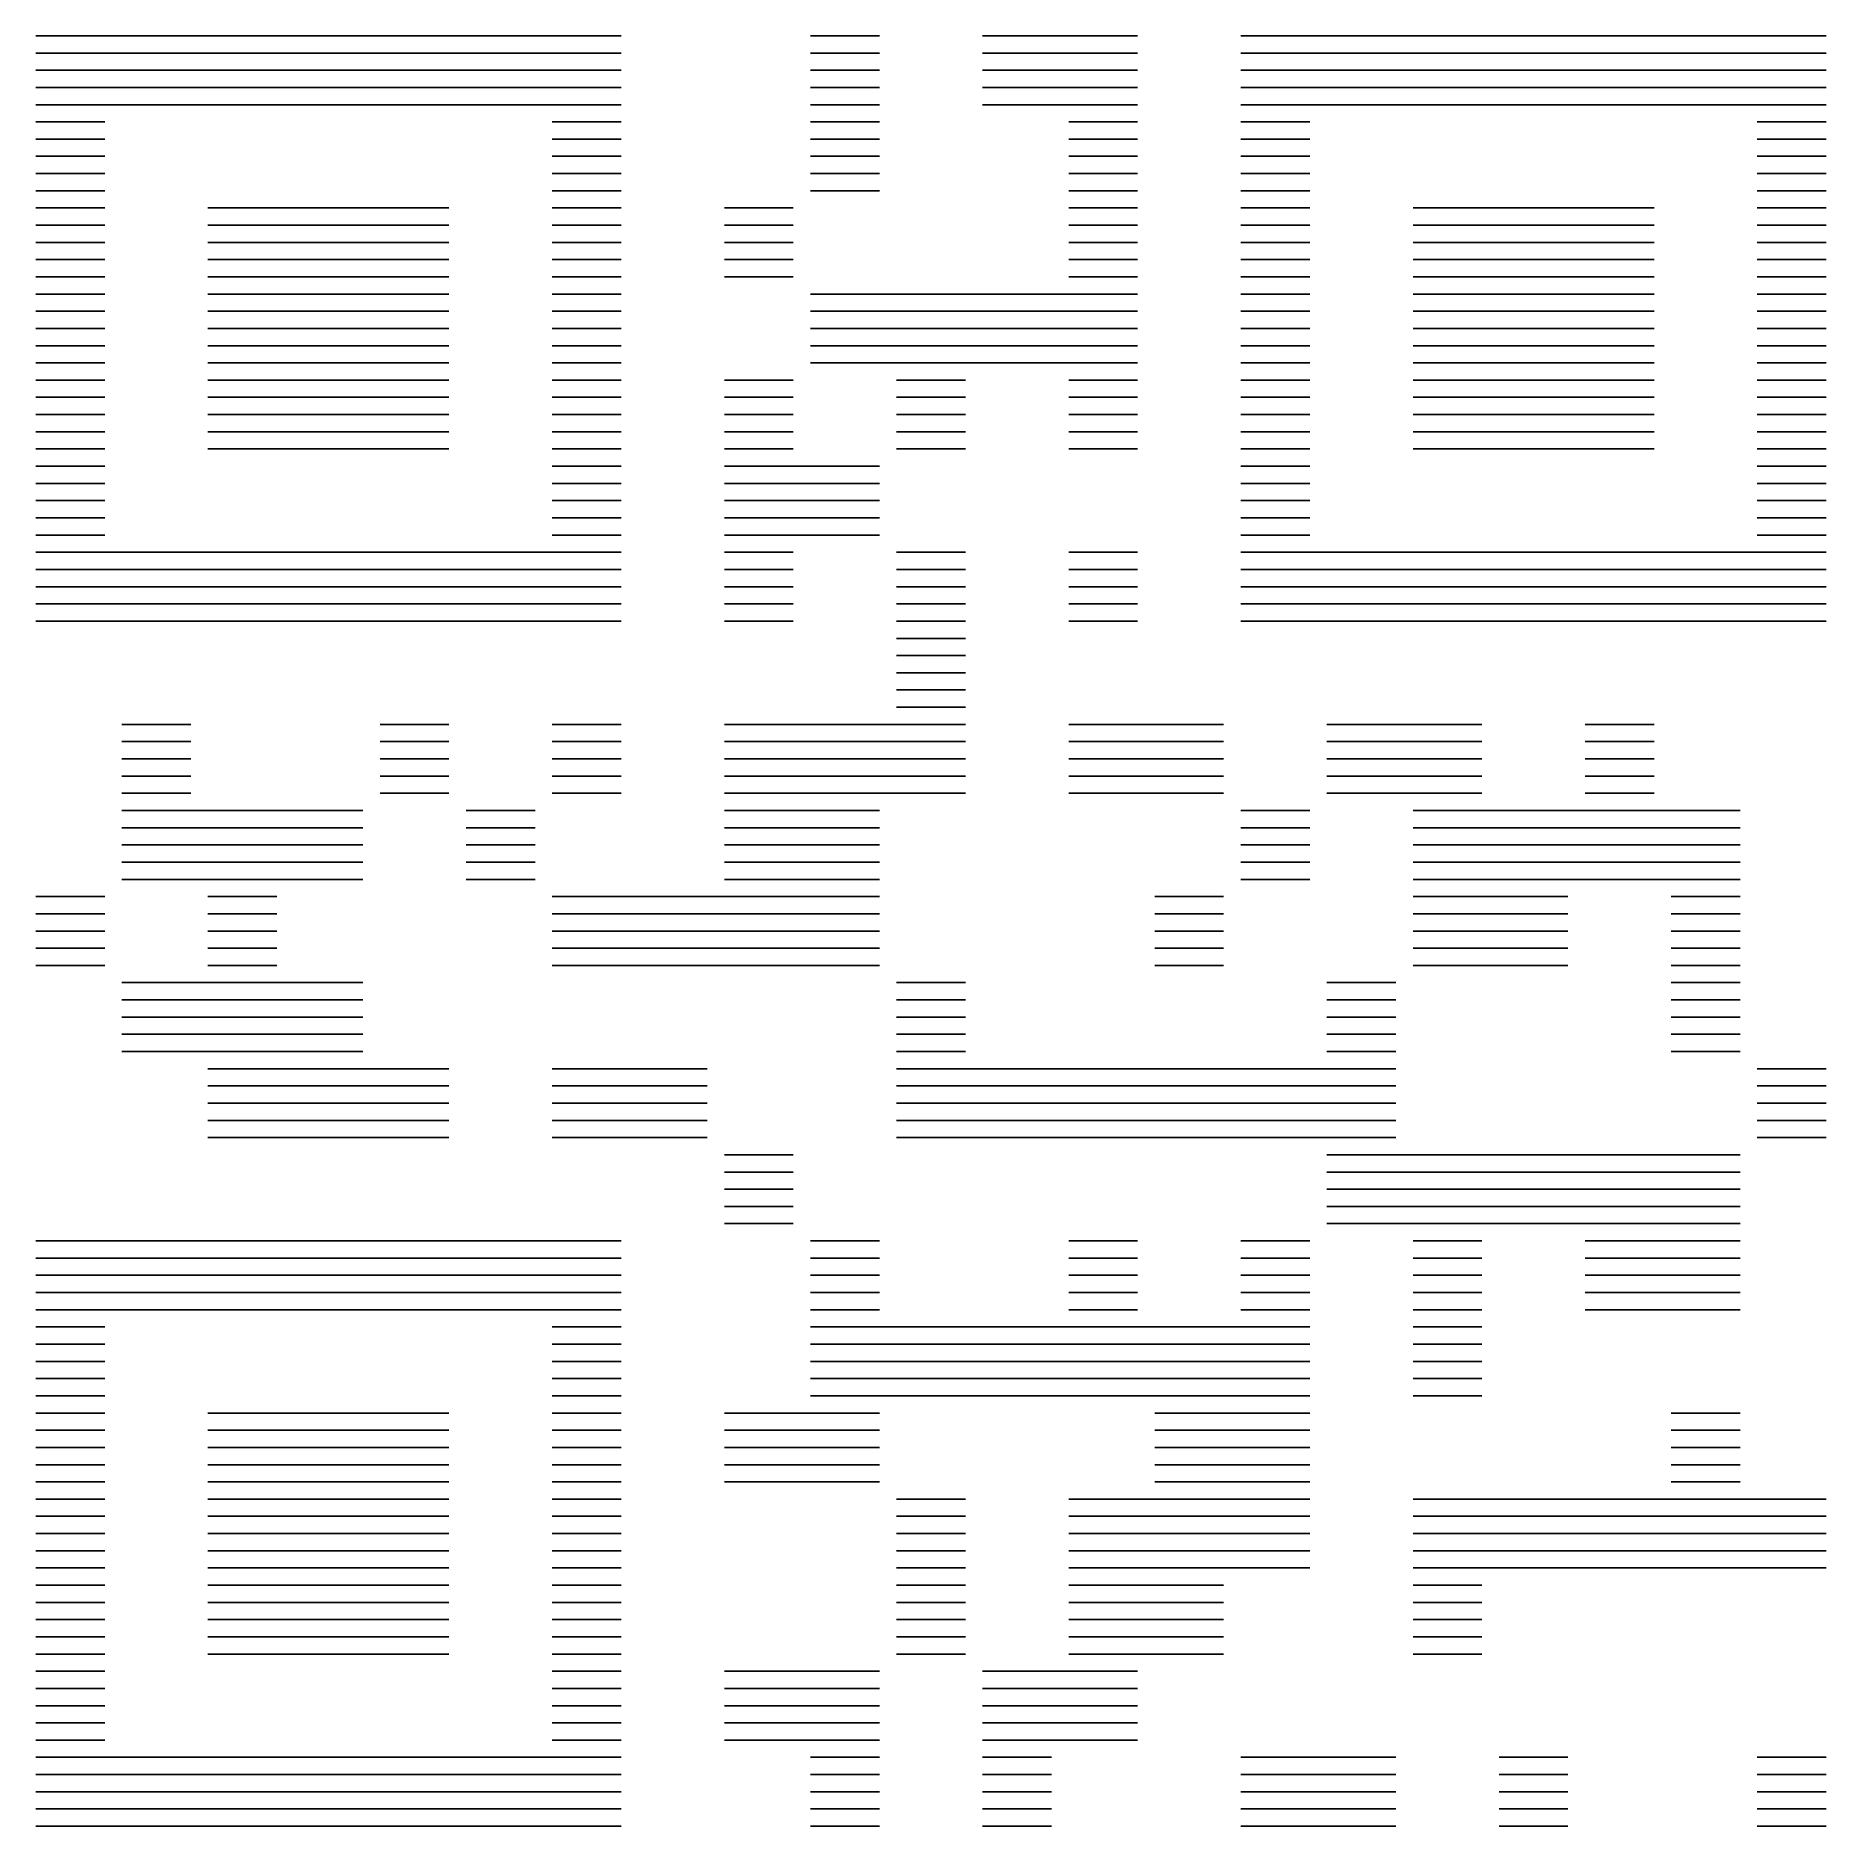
# Model space of a CAD drawing. Extents: x 0 to 0.624, y -0.624 to 0.
import ezdxf

# ---------------------------------------------------------------- set-up
doc = ezdxf.new("R2010")
doc.units = 0

msp = doc.modelspace()

# ---------------------------------------------------------------- linework, layer by layer
for p, q in [((0, 0), (0.204, 0)), ((0.27, 0), (0.294, 0)), ((0.33, 0), (0.384, 0)), ((0.42, 0), (0.624, 0)), ((0.204, -0.006), (0, -0.006)), ((0.294, -0.006), (0.27, -0.006)), ((0.384, -0.006), (0.33, -0.006)), ((0.624, -0.006), (0.42, -0.006)), ((0, -0.012), (0.204, -0.012)), ((0.27, -0.012), (0.294, -0.012)), ((0.33, -0.012), (0.384, -0.012)), ((0.42, -0.012), (0.624, -0.012)), ((0.204, -0.018), (0, -0.018)), ((0.294, -0.018), (0.27, -0.018)), ((0.384, -0.018), (0.33, -0.018)), ((0.624, -0.018), (0.42, -0.018)), ((0, -0.024), (0.204, -0.024)), ((0.27, -0.024), (0.294, -0.024)), ((0.33, -0.024), (0.384, -0.024)), ((0.42, -0.024), (0.624, -0.024)), ((0.024, -0.03), (0, -0.03)), ((0.204, -0.03), (0.18, -0.03)), ((0.294, -0.03), (0.27, -0.03)), ((0.384, -0.03), (0.36, -0.03)), ((0.444, -0.03), (0.42, -0.03)), ((0.624, -0.03), (0.6, -0.03)), ((0, -0.036), (0.024, -0.036)), ((0.18, -0.036), (0.204, -0.036)), ((0.27, -0.036), (0.294, -0.036)), ((0.36, -0.036), (0.384, -0.036)), ((0.42, -0.036), (0.444, -0.036)), ((0.6, -0.036), (0.624, -0.036)), ((0.024, -0.042), (0, -0.042)), ((0.204, -0.042), (0.18, -0.042)), ((0.294, -0.042), (0.27, -0.042)), ((0.384, -0.042), (0.36, -0.042)), ((0.444, -0.042), (0.42, -0.042)), ((0.624, -0.042), (0.6, -0.042)), ((0, -0.048), (0.024, -0.048)), ((0.18, -0.048), (0.204, -0.048)), ((0.27, -0.048), (0.294, -0.048)), ((0.36, -0.048), (0.384, -0.048)), ((0.42, -0.048), (0.444, -0.048)), ((0.6, -0.048), (0.624, -0.048)), ((0.024, -0.054), (0, -0.054)), ((0.204, -0.054), (0.18, -0.054)), ((0.294, -0.054), (0.27, -0.054)), ((0.384, -0.054), (0.36, -0.054)), ((0.444, -0.054), (0.42, -0.054)), ((0.624, -0.054), (0.6, -0.054)), ((0, -0.06), (0.024, -0.06)), ((0.06, -0.06), (0.144, -0.06)), ((0.18, -0.06), (0.204, -0.06)), ((0.24, -0.06), (0.264, -0.06)), ((0.36, -0.06), (0.384, -0.06)), ((0.42, -0.06), (0.444, -0.06)), ((0.48, -0.06), (0.564, -0.06)), ((0.6, -0.06), (0.624, -0.06)), ((0.024, -0.066), (0, -0.066)), ((0.144, -0.066), (0.06, -0.066)), ((0.204, -0.066), (0.18, -0.066)), ((0.264, -0.066), (0.24, -0.066)), ((0.384, -0.066), (0.36, -0.066)), ((0.444, -0.066), (0.42, -0.066)), ((0.564, -0.066), (0.48, -0.066)), ((0.624, -0.066), (0.6, -0.066)), ((0, -0.072), (0.024, -0.072)), ((0.06, -0.072), (0.144, -0.072)), ((0.18, -0.072), (0.204, -0.072)), ((0.24, -0.072), (0.264, -0.072)), ((0.36, -0.072), (0.384, -0.072)), ((0.42, -0.072), (0.444, -0.072)), ((0.48, -0.072), (0.564, -0.072)), ((0.6, -0.072), (0.624, -0.072)), ((0.024, -0.078), (0, -0.078)), ((0.144, -0.078), (0.06, -0.078)), ((0.204, -0.078), (0.18, -0.078)), ((0.264, -0.078), (0.24, -0.078)), ((0.384, -0.078), (0.36, -0.078)), ((0.444, -0.078), (0.42, -0.078)), ((0.564, -0.078), (0.48, -0.078)), ((0.624, -0.078), (0.6, -0.078)), ((0, -0.084), (0.024, -0.084)), ((0.06, -0.084), (0.144, -0.084)), ((0.18, -0.084), (0.204, -0.084)), ((0.24, -0.084), (0.264, -0.084)), ((0.36, -0.084), (0.384, -0.084)), ((0.42, -0.084), (0.444, -0.084)), ((0.48, -0.084), (0.564, -0.084)), ((0.6, -0.084), (0.624, -0.084)), ((0.024, -0.09), (0, -0.09)), ((0.144, -0.09), (0.06, -0.09)), ((0.204, -0.09), (0.18, -0.09)), ((0.384, -0.09), (0.27, -0.09)), ((0.444, -0.09), (0.42, -0.09)), ((0.564, -0.09), (0.48, -0.09)), ((0.624, -0.09), (0.6, -0.09)), ((0, -0.096), (0.024, -0.096)), ((0.06, -0.096), (0.144, -0.096)), ((0.18, -0.096), (0.204, -0.096)), ((0.27, -0.096), (0.384, -0.096)), ((0.42, -0.096), (0.444, -0.096)), ((0.48, -0.096), (0.564, -0.096)), ((0.6, -0.096), (0.624, -0.096)), ((0.024, -0.102), (0, -0.102)), ((0.144, -0.102), (0.06, -0.102)), ((0.204, -0.102), (0.18, -0.102)), ((0.384, -0.102), (0.27, -0.102)), ((0.444, -0.102), (0.42, -0.102)), ((0.564, -0.102), (0.48, -0.102)), ((0.624, -0.102), (0.6, -0.102)), ((0, -0.108), (0.024, -0.108)), ((0.06, -0.108), (0.144, -0.108)), ((0.18, -0.108), (0.204, -0.108)), ((0.27, -0.108), (0.384, -0.108)), ((0.42, -0.108), (0.444, -0.108)), ((0.48, -0.108), (0.564, -0.108)), ((0.6, -0.108), (0.624, -0.108)), ((0.024, -0.114), (0, -0.114)), ((0.144, -0.114), (0.06, -0.114)), ((0.204, -0.114), (0.18, -0.114)), ((0.384, -0.114), (0.27, -0.114)), ((0.444, -0.114), (0.42, -0.114)), ((0.564, -0.114), (0.48, -0.114)), ((0.624, -0.114), (0.6, -0.114)), ((0, -0.12), (0.024, -0.12)), ((0.06, -0.12), (0.144, -0.12)), ((0.18, -0.12), (0.204, -0.12)), ((0.24, -0.12), (0.264, -0.12)), ((0.3, -0.12), (0.324, -0.12)), ((0.36, -0.12), (0.384, -0.12)), ((0.42, -0.12), (0.444, -0.12)), ((0.48, -0.12), (0.564, -0.12)), ((0.6, -0.12), (0.624, -0.12)), ((0.024, -0.126), (0, -0.126)), ((0.144, -0.126), (0.06, -0.126)), ((0.204, -0.126), (0.18, -0.126)), ((0.264, -0.126), (0.24, -0.126)), ((0.324, -0.126), (0.3, -0.126)), ((0.384, -0.126), (0.36, -0.126)), ((0.444, -0.126), (0.42, -0.126)), ((0.564, -0.126), (0.48, -0.126)), ((0.624, -0.126), (0.6, -0.126)), ((0, -0.132), (0.024, -0.132)), ((0.06, -0.132), (0.144, -0.132)), ((0.18, -0.132), (0.204, -0.132)), ((0.24, -0.132), (0.264, -0.132)), ((0.3, -0.132), (0.324, -0.132)), ((0.36, -0.132), (0.384, -0.132)), ((0.42, -0.132), (0.444, -0.132)), ((0.48, -0.132), (0.564, -0.132)), ((0.6, -0.132), (0.624, -0.132)), ((0.024, -0.138), (0, -0.138)), ((0.144, -0.138), (0.06, -0.138)), ((0.204, -0.138), (0.18, -0.138)), ((0.264, -0.138), (0.24, -0.138)), ((0.324, -0.138), (0.3, -0.138)), ((0.384, -0.138), (0.36, -0.138)), ((0.444, -0.138), (0.42, -0.138)), ((0.564, -0.138), (0.48, -0.138)), ((0.624, -0.138), (0.6, -0.138)), ((0, -0.144), (0.024, -0.144)), ((0.06, -0.144), (0.144, -0.144)), ((0.18, -0.144), (0.204, -0.144)), ((0.24, -0.144), (0.264, -0.144)), ((0.3, -0.144), (0.324, -0.144)), ((0.36, -0.144), (0.384, -0.144)), ((0.42, -0.144), (0.444, -0.144)), ((0.48, -0.144), (0.564, -0.144)), ((0.6, -0.144), (0.624, -0.144)), ((0.024, -0.15), (0, -0.15)), ((0, -0.156), (0.024, -0.156)), ((0.204, -0.15), (0.18, -0.15)), ((0.18, -0.156), (0.204, -0.156)), ((0.294, -0.15), (0.24, -0.15)), ((0.24, -0.156), (0.294, -0.156)), ((0.444, -0.15), (0.42, -0.15)), ((0.42, -0.156), (0.444, -0.156)), ((0.624, -0.15), (0.6, -0.15)), ((0.6, -0.156), (0.624, -0.156)), ((0.024, -0.162), (0, -0.162)), ((0.204, -0.162), (0.18, -0.162)), ((0.294, -0.162), (0.24, -0.162)), ((0.444, -0.162), (0.42, -0.162)), ((0.624, -0.162), (0.6, -0.162)), ((0, -0.168), (0.024, -0.168)), ((0.18, -0.168), (0.204, -0.168)), ((0.24, -0.168), (0.294, -0.168)), ((0.42, -0.168), (0.444, -0.168)), ((0.6, -0.168), (0.624, -0.168)), ((0.024, -0.174), (0, -0.174)), ((0.204, -0.174), (0.18, -0.174)), ((0.294, -0.174), (0.24, -0.174)), ((0.444, -0.174), (0.42, -0.174)), ((0.624, -0.174), (0.6, -0.174)), ((0, -0.18), (0.204, -0.18)), ((0.24, -0.18), (0.264, -0.18)), ((0.3, -0.18), (0.324, -0.18)), ((0.36, -0.18), (0.384, -0.18)), ((0.42, -0.18), (0.624, -0.18)), ((0.204, -0.186), (0, -0.186)), ((0.264, -0.186), (0.24, -0.186)), ((0.324, -0.186), (0.3, -0.186)), ((0.384, -0.186), (0.36, -0.186)), ((0.624, -0.186), (0.42, -0.186)), ((0, -0.192), (0.204, -0.192)), ((0.24, -0.192), (0.264, -0.192)), ((0.3, -0.192), (0.324, -0.192)), ((0.36, -0.192), (0.384, -0.192)), ((0.42, -0.192), (0.624, -0.192)), ((0.204, -0.198), (0, -0.198)), ((0.264, -0.198), (0.24, -0.198)), ((0.324, -0.198), (0.3, -0.198)), ((0.384, -0.198), (0.36, -0.198)), ((0.624, -0.198), (0.42, -0.198)), ((0, -0.204), (0.204, -0.204)), ((0.24, -0.204), (0.264, -0.204)), ((0.3, -0.204), (0.324, -0.204)), ((0.36, -0.204), (0.384, -0.204)), ((0.42, -0.204), (0.624, -0.204)), ((0.324, -0.21), (0.3, -0.21)), ((0.3, -0.216), (0.324, -0.216)), ((0.324, -0.222), (0.3, -0.222)), ((0.3, -0.228), (0.324, -0.228)), ((0.324, -0.234), (0.3, -0.234)), ((0.03, -0.24), (0.054, -0.24)), ((0.12, -0.24), (0.144, -0.24)), ((0.18, -0.24), (0.204, -0.24)), ((0.24, -0.24), (0.324, -0.24)), ((0.36, -0.24), (0.414, -0.24)), ((0.45, -0.24), (0.504, -0.24)), ((0.54, -0.24), (0.564, -0.24)), ((0.054, -0.246), (0.03, -0.246)), ((0.144, -0.246), (0.12, -0.246)), ((0.204, -0.246), (0.18, -0.246)), ((0.324, -0.246), (0.24, -0.246)), ((0.414, -0.246), (0.36, -0.246)), ((0.504, -0.246), (0.45, -0.246)), ((0.564, -0.246), (0.54, -0.246)), ((0.03, -0.252), (0.054, -0.252)), ((0.12, -0.252), (0.144, -0.252)), ((0.18, -0.252), (0.204, -0.252)), ((0.24, -0.252), (0.324, -0.252)), ((0.36, -0.252), (0.414, -0.252)), ((0.45, -0.252), (0.504, -0.252)), ((0.54, -0.252), (0.564, -0.252)), ((0.054, -0.258), (0.03, -0.258)), ((0.144, -0.258), (0.12, -0.258)), ((0.204, -0.258), (0.18, -0.258)), ((0.324, -0.258), (0.24, -0.258)), ((0.414, -0.258), (0.36, -0.258)), ((0.504, -0.258), (0.45, -0.258)), ((0.564, -0.258), (0.54, -0.258)), ((0.03, -0.264), (0.054, -0.264)), ((0.12, -0.264), (0.144, -0.264)), ((0.18, -0.264), (0.204, -0.264)), ((0.24, -0.264), (0.324, -0.264)), ((0.36, -0.264), (0.414, -0.264)), ((0.45, -0.264), (0.504, -0.264)), ((0.54, -0.264), (0.564, -0.264)), ((0.114, -0.27), (0.03, -0.27)), ((0.174, -0.27), (0.15, -0.27)), ((0.294, -0.27), (0.24, -0.27)), ((0.444, -0.27), (0.42, -0.27)), ((0.594, -0.27), (0.48, -0.27)), ((0.03, -0.276), (0.114, -0.276)), ((0.15, -0.276), (0.174, -0.276)), ((0.24, -0.276), (0.294, -0.276)), ((0.42, -0.276), (0.444, -0.276)), ((0.48, -0.276), (0.594, -0.276)), ((0.114, -0.282), (0.03, -0.282)), ((0.174, -0.282), (0.15, -0.282)), ((0.294, -0.282), (0.24, -0.282)), ((0.444, -0.282), (0.42, -0.282)), ((0.594, -0.282), (0.48, -0.282)), ((0.03, -0.288), (0.114, -0.288)), ((0.15, -0.288), (0.174, -0.288)), ((0.24, -0.288), (0.294, -0.288)), ((0.42, -0.288), (0.444, -0.288)), ((0.48, -0.288), (0.594, -0.288)), ((0.114, -0.294), (0.03, -0.294)), ((0.174, -0.294), (0.15, -0.294)), ((0.294, -0.294), (0.24, -0.294)), ((0.444, -0.294), (0.42, -0.294)), ((0.594, -0.294), (0.48, -0.294)), ((0, -0.3), (0.024, -0.3)), ((0.06, -0.3), (0.084, -0.3)), ((0.18, -0.3), (0.294, -0.3)), ((0.39, -0.3), (0.414, -0.3)), ((0.48, -0.3), (0.534, -0.3)), ((0.57, -0.3), (0.594, -0.3)), ((0.024, -0.306), (0, -0.306)), ((0, -0.312), (0.024, -0.312)), ((0.084, -0.306), (0.06, -0.306)), ((0.06, -0.312), (0.084, -0.312)), ((0.294, -0.306), (0.18, -0.306)), ((0.18, -0.312), (0.294, -0.312)), ((0.414, -0.306), (0.39, -0.306)), ((0.39, -0.312), (0.414, -0.312)), ((0.534, -0.306), (0.48, -0.306)), ((0.48, -0.312), (0.534, -0.312)), ((0.594, -0.306), (0.57, -0.306)), ((0.57, -0.312), (0.594, -0.312)), ((0.024, -0.318), (0, -0.318)), ((0.084, -0.318), (0.06, -0.318)), ((0.294, -0.318), (0.18, -0.318)), ((0.414, -0.318), (0.39, -0.318)), ((0.534, -0.318), (0.48, -0.318)), ((0.594, -0.318), (0.57, -0.318)), ((0, -0.324), (0.024, -0.324)), ((0.06, -0.324), (0.084, -0.324)), ((0.18, -0.324), (0.294, -0.324)), ((0.39, -0.324), (0.414, -0.324)), ((0.48, -0.324), (0.534, -0.324)), ((0.57, -0.324), (0.594, -0.324)), ((0.114, -0.33), (0.03, -0.33)), ((0.324, -0.33), (0.3, -0.33)), ((0.474, -0.33), (0.45, -0.33)), ((0.594, -0.33), (0.57, -0.33)), ((0.03, -0.336), (0.114, -0.336)), ((0.3, -0.336), (0.324, -0.336)), ((0.45, -0.336), (0.474, -0.336)), ((0.57, -0.336), (0.594, -0.336)), ((0.114, -0.342), (0.03, -0.342)), ((0.324, -0.342), (0.3, -0.342)), ((0.474, -0.342), (0.45, -0.342)), ((0.594, -0.342), (0.57, -0.342)), ((0.03, -0.348), (0.114, -0.348)), ((0.3, -0.348), (0.324, -0.348)), ((0.45, -0.348), (0.474, -0.348)), ((0.57, -0.348), (0.594, -0.348)), ((0.114, -0.354), (0.03, -0.354)), ((0.324, -0.354), (0.3, -0.354)), ((0.474, -0.354), (0.45, -0.354)), ((0.594, -0.354), (0.57, -0.354)), ((0.06, -0.36), (0.144, -0.36)), ((0.18, -0.36), (0.234, -0.36)), ((0.3, -0.36), (0.474, -0.36)), ((0.6, -0.36), (0.624, -0.36)), ((0.144, -0.366), (0.06, -0.366)), ((0.234, -0.366), (0.18, -0.366)), ((0.474, -0.366), (0.3, -0.366)), ((0.624, -0.366), (0.6, -0.366)), ((0.06, -0.372), (0.144, -0.372)), ((0.18, -0.372), (0.234, -0.372)), ((0.3, -0.372), (0.474, -0.372)), ((0.6, -0.372), (0.624, -0.372)), ((0.144, -0.378), (0.06, -0.378)), ((0.234, -0.378), (0.18, -0.378)), ((0.474, -0.378), (0.3, -0.378)), ((0.624, -0.378), (0.6, -0.378)), ((0.06, -0.384), (0.144, -0.384)), ((0.18, -0.384), (0.234, -0.384)), ((0.3, -0.384), (0.474, -0.384)), ((0.6, -0.384), (0.624, -0.384)), ((0.264, -0.39), (0.24, -0.39)), ((0.594, -0.39), (0.45, -0.39)), ((0.24, -0.396), (0.264, -0.396)), ((0.45, -0.396), (0.594, -0.396)), ((0.264, -0.402), (0.24, -0.402)), ((0.594, -0.402), (0.45, -0.402)), ((0.24, -0.408), (0.264, -0.408)), ((0.45, -0.408), (0.594, -0.408)), ((0.264, -0.414), (0.24, -0.414)), ((0.594, -0.414), (0.45, -0.414)), ((0, -0.42), (0.204, -0.42)), ((0.27, -0.42), (0.294, -0.42)), ((0.36, -0.42), (0.384, -0.42)), ((0.42, -0.42), (0.444, -0.42)), ((0.48, -0.42), (0.504, -0.42)), ((0.54, -0.42), (0.594, -0.42)), ((0.204, -0.426), (0, -0.426)), ((0.294, -0.426), (0.27, -0.426)), ((0.384, -0.426), (0.36, -0.426)), ((0.444, -0.426), (0.42, -0.426)), ((0.504, -0.426), (0.48, -0.426)), ((0.594, -0.426), (0.54, -0.426)), ((0, -0.432), (0.204, -0.432)), ((0.27, -0.432), (0.294, -0.432)), ((0.36, -0.432), (0.384, -0.432)), ((0.42, -0.432), (0.444, -0.432)), ((0.48, -0.432), (0.504, -0.432)), ((0.54, -0.432), (0.594, -0.432)), ((0.204, -0.438), (0, -0.438)), ((0.294, -0.438), (0.27, -0.438)), ((0.384, -0.438), (0.36, -0.438)), ((0.444, -0.438), (0.42, -0.438)), ((0.504, -0.438), (0.48, -0.438)), ((0.594, -0.438), (0.54, -0.438)), ((0, -0.444), (0.204, -0.444)), ((0.27, -0.444), (0.294, -0.444)), ((0.36, -0.444), (0.384, -0.444)), ((0.42, -0.444), (0.444, -0.444)), ((0.48, -0.444), (0.504, -0.444)), ((0.54, -0.444), (0.594, -0.444)), ((0.024, -0.45), (0, -0.45)), ((0.204, -0.45), (0.18, -0.45)), ((0.444, -0.45), (0.27, -0.45)), ((0.504, -0.45), (0.48, -0.45)), ((0, -0.456), (0.024, -0.456)), ((0.18, -0.456), (0.204, -0.456)), ((0.27, -0.456), (0.444, -0.456)), ((0.48, -0.456), (0.504, -0.456)), ((0.024, -0.462), (0, -0.462)), ((0, -0.468), (0.024, -0.468)), ((0.204, -0.462), (0.18, -0.462)), ((0.18, -0.468), (0.204, -0.468)), ((0.444, -0.462), (0.27, -0.462)), ((0.27, -0.468), (0.444, -0.468)), ((0.504, -0.462), (0.48, -0.462)), ((0.48, -0.468), (0.504, -0.468)), ((0.024, -0.474), (0, -0.474)), ((0.204, -0.474), (0.18, -0.474)), ((0.444, -0.474), (0.27, -0.474)), ((0.504, -0.474), (0.48, -0.474)), ((0, -0.48), (0.024, -0.48)), ((0.06, -0.48), (0.144, -0.48)), ((0.18, -0.48), (0.204, -0.48)), ((0.24, -0.48), (0.294, -0.48)), ((0.39, -0.48), (0.444, -0.48)), ((0.57, -0.48), (0.594, -0.48)), ((0.024, -0.486), (0, -0.486)), ((0.144, -0.486), (0.06, -0.486)), ((0.204, -0.486), (0.18, -0.486)), ((0.294, -0.486), (0.24, -0.486)), ((0.444, -0.486), (0.39, -0.486)), ((0.594, -0.486), (0.57, -0.486)), ((0, -0.492), (0.024, -0.492)), ((0.06, -0.492), (0.144, -0.492)), ((0.18, -0.492), (0.204, -0.492)), ((0.24, -0.492), (0.294, -0.492)), ((0.39, -0.492), (0.444, -0.492)), ((0.57, -0.492), (0.594, -0.492)), ((0.024, -0.498), (0, -0.498)), ((0.144, -0.498), (0.06, -0.498)), ((0.204, -0.498), (0.18, -0.498)), ((0.294, -0.498), (0.24, -0.498)), ((0.444, -0.498), (0.39, -0.498)), ((0.594, -0.498), (0.57, -0.498)), ((0, -0.504), (0.024, -0.504)), ((0.06, -0.504), (0.144, -0.504)), ((0.18, -0.504), (0.204, -0.504)), ((0.24, -0.504), (0.294, -0.504)), ((0.39, -0.504), (0.444, -0.504)), ((0.57, -0.504), (0.594, -0.504)), ((0.024, -0.51), (0, -0.51)), ((0.144, -0.51), (0.06, -0.51)), ((0.204, -0.51), (0.18, -0.51)), ((0.324, -0.51), (0.3, -0.51)), ((0.444, -0.51), (0.36, -0.51)), ((0.624, -0.51), (0.48, -0.51)), ((0, -0.516), (0.024, -0.516)), ((0.06, -0.516), (0.144, -0.516)), ((0.18, -0.516), (0.204, -0.516)), ((0.3, -0.516), (0.324, -0.516)), ((0.36, -0.516), (0.444, -0.516)), ((0.48, -0.516), (0.624, -0.516)), ((0.024, -0.522), (0, -0.522)), ((0.144, -0.522), (0.06, -0.522)), ((0.204, -0.522), (0.18, -0.522)), ((0.324, -0.522), (0.3, -0.522)), ((0.444, -0.522), (0.36, -0.522)), ((0.624, -0.522), (0.48, -0.522)), ((0, -0.528), (0.024, -0.528)), ((0.06, -0.528), (0.144, -0.528)), ((0.18, -0.528), (0.204, -0.528)), ((0.3, -0.528), (0.324, -0.528)), ((0.36, -0.528), (0.444, -0.528)), ((0.48, -0.528), (0.624, -0.528)), ((0.024, -0.534), (0, -0.534)), ((0.144, -0.534), (0.06, -0.534)), ((0.204, -0.534), (0.18, -0.534)), ((0.324, -0.534), (0.3, -0.534)), ((0.444, -0.534), (0.36, -0.534)), ((0.624, -0.534), (0.48, -0.534)), ((0, -0.54), (0.024, -0.54)), ((0.06, -0.54), (0.144, -0.54)), ((0.18, -0.54), (0.204, -0.54)), ((0.3, -0.54), (0.324, -0.54)), ((0.36, -0.54), (0.414, -0.54)), ((0.48, -0.54), (0.504, -0.54)), ((0.024, -0.546), (0, -0.546)), ((0.144, -0.546), (0.06, -0.546)), ((0.204, -0.546), (0.18, -0.546)), ((0.324, -0.546), (0.3, -0.546)), ((0.414, -0.546), (0.36, -0.546)), ((0.504, -0.546), (0.48, -0.546)), ((0, -0.552), (0.024, -0.552)), ((0.06, -0.552), (0.144, -0.552)), ((0.18, -0.552), (0.204, -0.552)), ((0.3, -0.552), (0.324, -0.552)), ((0.36, -0.552), (0.414, -0.552)), ((0.48, -0.552), (0.504, -0.552)), ((0.024, -0.558), (0, -0.558)), ((0.144, -0.558), (0.06, -0.558)), ((0.204, -0.558), (0.18, -0.558)), ((0.324, -0.558), (0.3, -0.558)), ((0.414, -0.558), (0.36, -0.558)), ((0.504, -0.558), (0.48, -0.558)), ((0, -0.564), (0.024, -0.564)), ((0.06, -0.564), (0.144, -0.564)), ((0.18, -0.564), (0.204, -0.564)), ((0.3, -0.564), (0.324, -0.564)), ((0.36, -0.564), (0.414, -0.564)), ((0.48, -0.564), (0.504, -0.564)), ((0.024, -0.57), (0, -0.57)), ((0.204, -0.57), (0.18, -0.57)), ((0.294, -0.57), (0.24, -0.57)), ((0.384, -0.57), (0.33, -0.57)), ((0, -0.576), (0.024, -0.576)), ((0.18, -0.576), (0.204, -0.576)), ((0.24, -0.576), (0.294, -0.576)), ((0.33, -0.576), (0.384, -0.576)), ((0.024, -0.582), (0, -0.582)), ((0.204, -0.582), (0.18, -0.582)), ((0.294, -0.582), (0.24, -0.582)), ((0.384, -0.582), (0.33, -0.582)), ((0, -0.588), (0.024, -0.588)), ((0.18, -0.588), (0.204, -0.588)), ((0.24, -0.588), (0.294, -0.588)), ((0.33, -0.588), (0.384, -0.588)), ((0.024, -0.594), (0, -0.594)), ((0.204, -0.594), (0.18, -0.594)), ((0.294, -0.594), (0.24, -0.594)), ((0.384, -0.594), (0.33, -0.594)), ((0, -0.6), (0.204, -0.6)), ((0.27, -0.6), (0.294, -0.6)), ((0.33, -0.6), (0.354, -0.6)), ((0.42, -0.6), (0.474, -0.6)), ((0.51, -0.6), (0.534, -0.6)), ((0.6, -0.6), (0.624, -0.6)), ((0.204, -0.606), (0, -0.606)), ((0.294, -0.606), (0.27, -0.606)), ((0.354, -0.606), (0.33, -0.606)), ((0.474, -0.606), (0.42, -0.606)), ((0.534, -0.606), (0.51, -0.606)), ((0.624, -0.606), (0.6, -0.606)), ((0, -0.612), (0.204, -0.612)), ((0.27, -0.612), (0.294, -0.612)), ((0.33, -0.612), (0.354, -0.612)), ((0.42, -0.612), (0.474, -0.612)), ((0.51, -0.612), (0.534, -0.612)), ((0.6, -0.612), (0.624, -0.612)), ((0.204, -0.618), (0, -0.618)), ((0, -0.624), (0.204, -0.624)), ((0.294, -0.618), (0.27, -0.618)), ((0.27, -0.624), (0.294, -0.624)), ((0.354, -0.618), (0.33, -0.618)), ((0.33, -0.624), (0.354, -0.624)), ((0.474, -0.618), (0.42, -0.618)), ((0.42, -0.624), (0.474, -0.624)), ((0.534, -0.618), (0.51, -0.618)), ((0.51, -0.624), (0.534, -0.624)), ((0.624, -0.618), (0.6, -0.618)), ((0.6, -0.624), (0.624, -0.624))]:
    msp.add_line(p, q)

doc.saveas('drawing.dxf')
